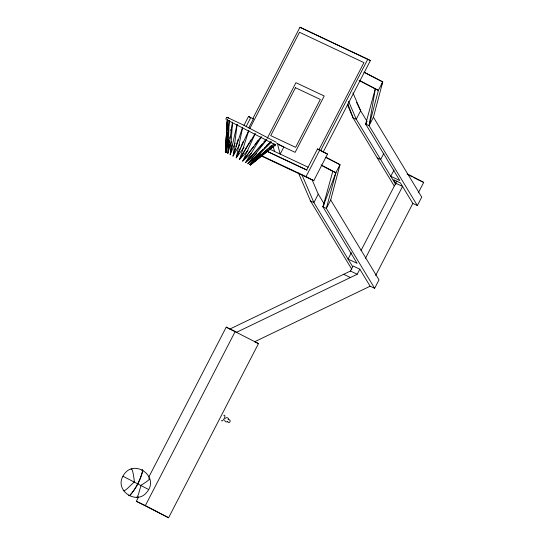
<?xml version="1.0" encoding="UTF-8"?>
<svg xmlns="http://www.w3.org/2000/svg" width="545" height="545" viewBox="0 0 545 545"><rect width="100%" height="100%" fill="white"/><g stroke="black" fill="none" stroke-linecap="round" stroke-linejoin="round"><path stroke-width="0.82" d="M227.422 119.955L226.257 152.532L229.179 120.54M229.22 120.54L227.933 153.336L232.463 122.128M227.299 119.532L225.371 152.137L227.394 119.961M227.285 119.791L225.337 152.184L226.972 137.272M232.511 122.373L230.283 154.508L237.041 124.423M227.34 138.376L226.155 152.668L228.607 139.581M227.551 135.855L227.824 132.489M228.103 129.124L228.382 125.766M237.123 124.444L233.151 155.952L242.593 127.258M228.989 144.302L227.769 153.561L231.278 141.571M229.207 142.62L229.431 140.937M229.758 138.416L229.983 136.734M230.76 130.841L230.978 129.158M364.169 72.172L382.74 81.913L373.427 117.216L421.728 197.12L417.361 205.567L369.06 125.67L375.301 88.917L359.727 80.742M232.136 144.8L230.072 154.794L235.011 143.165M242.689 127.278L236.339 157.58L248.758 130.405M330.706 199.981L379.007 279.885L374.647 288.332L326.346 208.435L330.706 199.981L340.019 164.679L325.91 157.273M359.066 80.238L378.373 90.368L375.301 88.917L365.668 124.069L369.06 125.67L378.373 90.368L382.74 81.913L364.087 72.294M325.821 157.389L340.019 164.679L335.884 172.69L326.346 208.435L322.953 206.834L332.797 171.348L321.639 165.489M235.345 148.342L232.906 156.286L239.664 144.657M235.835 146.755L238.029 139.602M248.847 130.453L239.63 159.283L255.108 133.682M122.993 476.201C114.525 490.425 136.209 505.188 146.516 492.598C160.884 476.603 132.885 457.146 122.925 476.235L148.621 489.505M381.262 85.831L382.74 81.913M351.321 252.73L348.051 259.066L357.098 263.324L322.953 206.834L335.884 172.69L321.032 164.897M240.42 147.893L236.074 157.941L244.058 147.341M241.088 146.346L243.097 141.707M255.189 133.729L242.797 160.932L261.205 136.863M243.949 125.35L248.52 116.487L250.782 117.55L246.149 126.529M322.674 151.66L323.24 151.926L370.402 60.536L299.968 27.25L252.798 118.64L253.364 118.905L248.724 127.884M249.787 128.552L299.484 32.278L363.944 62.614L318.914 149.861M267.248 138.301L295.942 82.704L324.221 96.009L295.138 152.355L278.168 144.37M261.689 156.156L313.791 180.667L327.511 154.078L317.51 148.948L306.692 169.911L266.812 151.142M148.771 477.175L226.216 327.129L258.487 343.575L168.589 517.75L136.318 501.305L138.648 496.781M261.607 155.7L306.045 176.607L319.772 150.011M317.51 148.948L320.658 150.57L367.827 59.18M136.318 501.305L145.365 505.562L235.263 331.387M311.904 179.353L318.266 194.129L313.906 202.577L352.772 266.873M322.953 206.834L324.043 204.722M394.042 169.965L390.772 176.301L399.819 180.559L365.668 124.069L366.397 122.666M369.06 125.67L373.427 117.216M383.918 153.213L380.642 159.556L377.249 157.955M359.836 269.196L357.234 274.237L236.714 332.212L229.929 329.017L350.449 271.042L353.051 266.001L359.836 269.196L370.123 286.207L374.647 288.332M361.028 250.55L396.862 181.124M365.47 258.282L402.557 186.431L395.772 183.236L393.667 179.761L400.452 182.957L412.838 203.442L417.361 205.567M375.648 275.504L412.838 203.442M418.349 192.766L423.697 182.411L407.183 173.828M249.058 142.892L239.364 159.637L248.05 150.311M249.903 141.441L250.748 139.983M261.28 136.904L245.632 162.43L266.648 139.718M253.398 146.612L242.552 161.266L251.347 153.234M254.876 144.616L258.323 139.956M266.696 139.765L247.934 163.663L271.063 142.061M130.384 495.051C136.025 487.857 140.767 479.45 142.77 470.485L142.497 469.892A14.586 2.078 -62.6 0 0 141.761 470.144M262.452 143.866L245.42 162.717L256.6 153.588M264.155 141.979L265.858 140.099M271.09 142.102L249.549 164.556L274.128 143.751L250.366 165.04M263.092 149.337L247.771 163.882L260.415 154.146M264.318 148.172L271.063 141.775L266.457 145.535M263.909 141.761L265.17 140.617M365.668 124.069L366.778 123.095M271.832 145.57L249.447 164.692L263.48 153.922M275.538 144.704L250.332 165.087L275.668 144.643M269.734 146.973L271.063 145.944M264.822 152.9L266.158 151.871M270.17 148.799L275.518 144.698M226.952 117.379L226.012 118.503L226.1 119.627M254.781 341.688L370.123 286.207M227.067 117.332L243.499 125.078L276.342 142.313M226.809 117.441L227.204 117.27M228.001 419.555C231.863 419.064 230.044 424.664 227.34 421.66M332.797 171.348L335.884 172.69M370.402 60.536L299.968 27.25M423.697 182.411L413.907 177.643M327.511 154.078L320.658 150.57M269.257 148.928L308.089 167.206M267.091 151.415L306.971 170.183M298.456 172.983L310.514 200.982L313.906 202.577L301.848 174.584M350.449 271.042L357.234 274.237M343.663 274.305L350.449 277.5M254.719 341.804L258.487 343.575M228.253 120.527L275.109 144.725M276.894 143.424L283.829 147.034L280.191 154.078L277.78 145.14A2.153 1.976 -64.8 0 0 278.161 144.064M407.156 174.1L412.408 176.853M248.52 116.487L253.364 118.905M306.045 176.607L313.791 180.667M226.216 327.129L229.963 329.098M145.365 505.562L168.589 517.75M228.58 117.992L227.524 117.366L227.871 117.986M367.16 121.583L360.633 110.778L356.614 102.44M395.915 184.816L356.273 119.232L348.575 101.275M394.158 185.927L353.228 118.217L347.533 104.994M318.266 194.129L323.962 203.544M310.514 200.982L351.784 269.264M142.497 469.892L142.776 470.533C140.331 479.627 136.087 489.458 129.117 495.814A14.586 2.078 -62.6 0 1 128.838 495.18M352.935 92.82L360.633 110.778L356.273 119.232L353.228 118.217L347.908 104M273.263 146.687L274.537 151.415M277.371 143.648A32.203 0.504 27.3 0 1 277.153 143.56M148.805 478.421A14.231 1.594 -30 0 1 141.012 485.302L138.491 494.199A14.122 2.003 -78.3 0 1 136.42 497.401M131.059 469.211A14.231 1.833 84.8 0 1 134.377 481.862L127.462 488.47A14.122 1.88 -46.9 0 1 123.436 490.248M223.75 415.338A3.168 1.247 -62.3 0 1 224.363 418.206A3.168 1.247 -62.3 0 1 221.359 420.631M225.221 418.403A2.173 1.996 -64.8 0 1 228.423 418.587M228.628 419.091A2.173 1.996 -64.8 0 1 228.702 419.636M227.708 421.564A2.173 1.996 -64.8 0 1 224.642 419.957M295.458 87.731L270.742 135.623L295.622 147.327L320.337 99.435L295.458 87.731"/></g></svg>
